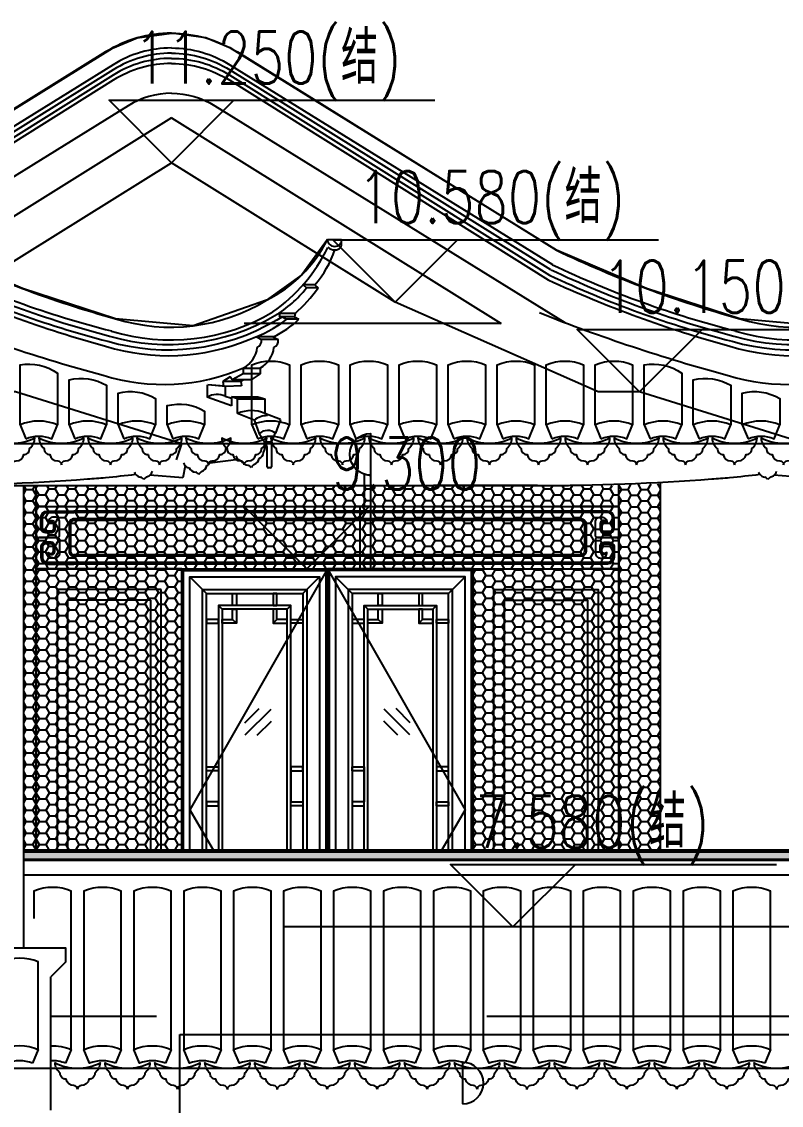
# Model space of a CAD drawing. Extents: x 296441 to 853063, y 459050 to 1117990.
# Drawn here: x 662228 to 665879, y 1060328 to 1065533 of the extents above; entities that cross this region are included whole.
import ezdxf
from ezdxf.xclip import XClip

# ---------------------------------------------------------------- set-up
doc = ezdxf.new("R2010")
doc.units = 0
doc.header["$LTSCALE"] = 1000
doc.header["$XCLIPFRAME"] = 0
for name, pattern in [('CENTER-1', [10, 6.25, -1.25, 1.25, -1.25]), ('CENTER2', [28.575, 19.05, -3.175, 3.175, -3.175]), ('E4-ELEV-S$0$HIDDEN2', [4.7625, 3.175, -1.5875])]:
    doc.linetypes.add(name, pattern=pattern)
for name, color, linetype in [('00-景观-剖', 6, 'Continuous'), ('1.5铝板', 3, 'Continuous'), ('95', 95, 'Continuous'), ('E4-ELEV-S$0$A-ELEV-HDDN', 161, 'E4-ELEV-S$0$HIDDEN2'), ('E4-ELEV-S$0$A-ELEV-HEVY', 2, 'Continuous'), ('E4-ELEV-S$0$A-ELEV-MEDM', 4, 'Continuous'), ('E4-ELEV-S$0$A-ELEV-MEDM-HEVY', 2, 'Continuous'), ('E4-ELEV-S$0$A-ELEV-THIN', 144, 'Continuous'), ('E4-ELEV-S$0$LPM540255$0$A-ELEV-MEDM', 4, 'Continuous'), ('E4-ELEV-S$0$LPM540255$0$A-ELEV-THIN', 144, 'Continuous'), ('E4-ELEV-S$0$LPM540255$0$A-ELEV-THIN-GRAY', 252, 'Continuous'), ('E4-ELEV-S$0$LPM540255$0$A-WALL', 1, 'Continuous'), ('E4-TEXT-S$0$A-ANNO-LEVL', 3, 'Continuous'), ('E4-TEXT-S$0$A-ANNO-LEVL-TEXT', 255, 'Continuous'), ('G-GRID', 8, 'CENTER2'), ('G-XREF', 2, 'Continuous'), ('SL-CXJ-001', 4, 'Continuous'), ('ZT0_默认图层-----PM、LM、DY、JD', 7, 'Continuous'), ('ZT1_通用--填充---PM、LM、DY、JD', 8, 'Continuous'), ('主框线', 4, 'Continuous'), ('副框内口线', 6, 'Continuous'), ('花格栅', 6, 'Continuous'), ('铝合金花格条', 5, 'Continuous')]:
    doc.layers.add(name, color=color, linetype=linetype)
doc.layers.add('E4-TEXT-S$0$A-ANNO-NPLT', color=215, linetype='Continuous', plot=False)
doc.styles.add('E4-TEXT-S$0$GOA_01_thin_0.75', font='romans.shx', dxfattribs={"width": 0.75, "bigfont": 'hzdx.shx'})

# ---------------------------------------------------------------- blocks, each defined once
blk = doc.blocks.new('E4-ELEV-S$0$LPM540255$0$回纹头1A-E')
at = {"layer": 'E4-ELEV-S$0$LPM540255$0$A-ELEV-MEDM'}
for p, q in [((0, 0), (120, 0)), ((0, 0), (0, -200)), ((0, -200), (120, -200))]:
    blk.add_line(p, q, dxfattribs=at)
at = {"layer": 'E4-ELEV-S$0$LPM540255$0$A-ELEV-THIN'}
for points in [[(0, -92, 0.414214), (8, -100), (67, -100), (8, -100), (67, -100, 0.414214), (75, -92), (75, -50.4, 0.414214), (59, -34.4), (55, -34.4, 0.427294), (38.5, -52.4, -0.596512), (55, -56), (55, -72, -0.414214), (47, -80), (31, -80, -0.344543), (20, -72), (20, -36, -0.414213), (36, -20), (120, -20)], [(121, -45, 0.414214), (110, -56), (110, -144, 0.414214), (121, -155, 0.414214)], [(0, -108, -0.414214), (8, -100), (67, -100), (8, -100), (67, -100, -0.414214), (75, -108), (75, -149.6, -0.414214), (59, -165.6), (55, -165.6, -0.427294), (38.5, -147.6, 0.596512), (55, -144), (55, -128, 0.414214), (47, -120), (31, -120, 0.344543), (20, -128), (20, -164, 0.414213), (36, -180), (120, -180)]]:
    blk.add_lwpolyline(points, format="xyb", dxfattribs=at)
at = {"layer": 'E4-ELEV-S$0$LPM540255$0$A-ELEV-THIN-GRAY'}
for points in [[(38.5, -51.3, -0.720193), (60, -55.4), (60, -72, -0.414214), (47, -85), (31, -85, -0.369393), (15, -72), (15, -36, -0.414213), (36, -15), (120, -15)], [(121, -40, 0.414214), (105, -56), (105, -144, 0.414214), (121, -160)], [(38.5, -148.7, 0.720193), (60, -144.6), (60, -128, 0.414214), (47, -115), (31, -115, 0.369393), (15, -128), (15, -164, 0.414213), (36, -185), (120, -185)]]:
    blk.add_lwpolyline(points, format="xyb", dxfattribs=at)
blk = doc.blocks.new('*U621')
at = {"layer": 'E4-ELEV-S$0$A-ELEV-MEDM'}
for p, q in [((3, 300), (2800, 300)), ((3, 0), (2800, 0))]:
    blk.add_line(p, q, dxfattribs=at)
at = {"layer": 'E4-ELEV-S$0$LPM540255$0$A-ELEV-THIN'}
for p, q in [((2618.5, 270), (33.6, 270)), ((2618.5, 232.5), (181.5, 232.5)), ((2618.5, 67.5), (181.5, 67.5)), ((2618.5, 30), (54, 30))]:
    blk.add_line(p, q, dxfattribs=at)
at = {"layer": 'E4-ELEV-S$0$LPM540255$0$A-ELEV-THIN-GRAY'}
for p, q in [((2618.5, 277.5), (180, 277.5)), ((2618.5, 240), (181.5, 240)), ((2618.5, 60), (181.5, 60)), ((2618.5, 22.5), (54, 22.5))]:
    blk.add_line(p, q, dxfattribs=at)
at = {"layer": 'E4-ELEV-S$0$LPM540255$0$A-WALL', "yscale": 1.500000000000582, "zscale": 1.500000000000582}
for p, xscale in [((0, 300), 1.500000000000582), ((2800, 300), -1.500000000000582)]:
    blk.add_blockref('E4-ELEV-S$0$LPM540255$0$回纹头1A-E', p, dxfattribs=dict(at, xscale=xscale))
blk = doc.blocks.new('单层玻璃')
at = {"layer": '95'}
for p, q in [((-1.217, -0.085), (0.085, 1.217)), ((-1.183, -1.183), (1.183, 1.183)), ((-0.085, -1.217), (1.217, 0.085))]:
    blk.add_line(p, q, dxfattribs=at)
blk = doc.blocks.new('*U2020')
at = {"layer": 'ZT1_通用--填充---PM、LM、DY、JD', "ltscale": 1000}
h = blk.add_hatch(dxfattribs=at)
h.set_pattern_fill('CROSS', color=256, scale=30)
h.set_pattern_definition([(0, (98.75, -2517.25), (47.625, 47.625), [23.8125, -71.4375]), (90, (110.654, -2529.16), (-47.625, 47.625), [23.8125, -71.4375])])
h.paths.add_polyline_path([(601.3, -1927.8), (98.7, -1927.8), (98.7, -2283), (601.3, -2283)])
at = {"color": 8}
for p, q in [((98.7, -164.5, 0), (39, -104.8, 0)), ((601.3, -164.5), (661, -104.8)), ((118.8, -184.6, 0), (98.7, -164.5, 0)), ((581.2, -184.6), (601.3, -164.5)), ((118.8, -1867.7, 0), (98.7, -1887.8, 0)), ((581.2, -1867.7), (601.3, -1887.8)), ((98.7, -1927.8, 0), (161.8, -1990.8, 0)), ((538.2, -1990.8), (601.3, -1927.8)), ((161.8, -2220, 0), (98.7, -2283, 0)), ((538.2, -2220), (601.3, -2283)), ((98.7, -2283, 0), (39, -2342.8, 0)), ((601.3, -2283), (661, -2342.8))]:
    blk.add_line(p, q, dxfattribs=at)
for p, q in [((217.8, -2046.8), (191.8, -2020.8)), ((482.2, -2046.8), (508.2, -2020.8)), ((217.8, -2164), (191.8, -2190)), ((482.2, -2164), (508.2, -2190))]:
    blk.add_line(p, q)
for points in [[(661, -2342.8), (39, -2342.8), (39, -104.8), (661, -104.8)], [(98.7, -1927.8), (98.7, -1887.8), (601.3, -1887.8), (601.3, -1927.8)]]:
    blk.add_lwpolyline(points, close=True)
at = {"color": 2, "ltscale": 250}
for points in [[(581.2, -1867.7), (118.8, -1867.7), (118.8, -184.6), (581.2, -184.6)], [(581.2, -1947.8), (118.8, -1947.8), (118.8, -2263), (581.2, -2263)]]:
    blk.add_lwpolyline(points, close=True, dxfattribs=at)
at = {"layer": '1.5铝板', "ltscale": 250}
blk.add_lwpolyline([(601.3, -1927.8), (98.7, -1927.8), (98.7, -2283), (601.3, -2283)], close=True, dxfattribs=at)
at = {"layer": 'SL-CXJ-001', "ltscale": 250}
for points in [[(551.2, -1977.8), (148.8, -1977.8), (148.8, -2233), (551.2, -2233)], [(538.2, -1990.8), (161.8, -1990.8), (161.8, -2220), (538.2, -2220)], [(191.8, -2020.8), (508.2, -2020.8), (508.2, -2190), (191.8, -2190)], [(195, -2024), (505, -2024), (505, -2186.8), (195, -2186.8)], [(214.6, -2043.6), (485.4, -2043.6), (485.4, -2167.2), (214.6, -2167.2)], [(217.8, -2046.8), (482.2, -2046.8), (482.2, -2164), (217.8, -2164)]]:
    blk.add_lwpolyline(points, close=True, dxfattribs=at)
at = {"layer": '主框线'}
blk.add_lwpolyline([(692, -2357.8), (8, -2357.8), (8, -73.8), (692, -73.8)], close=True, dxfattribs=at)
at = {"layer": '副框内口线', "linetype": 'CENTER-1', "ltscale": 40}
blk.add_lwpolyline([(700, -2365.8), (0, -2365.8), (0, -65.8), (700, -65.8)], close=True, dxfattribs=at)
at = {"layer": '花格栅', "color": 6, "ltscale": 250}
blk.add_lwpolyline([(601.3, -1887.8), (98.7, -1887.8), (98.7, -164.5), (601.3, -164.5)], close=True, dxfattribs=at)
at = {"layer": '铝合金花格条'}
for p, q in [((175.8, -1035.4), (175.8, -1185.4)), ((524.2, -1035.4, 0), (524.2, -1185.4, 0))]:
    blk.add_line(p, q, dxfattribs=at)
for points in [[(243.8, -184.6), (261.8, -184.6), (261.8, -241.6), (243.8, -241.6)], [(456.2, -184.6), (438.2, -184.6), (438.2, -241.6), (456.2, -241.6)], [(175.8, -1810.7), (524.2, -1810.7), (524.2, -241.6), (175.8, -241.6)], [(193.8, -1792.7), (506.2, -1792.7), (506.2, -259.6), (193.8, -259.6)], [(118.8, -309.6), (118.8, -327.6), (175.8, -327.6), (175.8, -309.6)], [(581.2, -309.6), (581.2, -327.6), (524.2, -327.6), (524.2, -309.6)], [(175.8, -1035.4), (118.8, -1035.4), (118.8, -1017.4), (175.8, -1017.4)], [(524.2, -1035.4), (581.2, -1035.4), (581.2, -1017.4), (524.2, -1017.4)], [(175.8, -1185.4), (118.8, -1185.4), (118.8, -1203.4), (175.8, -1203.4)], [(524.2, -1185.4), (581.2, -1185.4), (581.2, -1203.4), (524.2, -1203.4)], [(118.8, -1742.7), (118.8, -1724.7), (175.8, -1724.7), (175.8, -1742.7)], [(581.2, -1742.7), (581.2, -1724.7), (524.2, -1724.7), (524.2, -1742.7)], [(243.8, -1867.7), (261.8, -1867.7), (261.8, -1810.7), (243.8, -1810.7)], [(456.2, -1867.7), (438.2, -1867.7), (438.2, -1810.7), (456.2, -1810.7)]]:
    blk.add_lwpolyline(points, close=True, dxfattribs=at)
at = {"layer": '铝合金花格条', "elevation": 0}
for points in [[(193.8, -259.6), (175.8, -241.6)], [(261.8, -327.6), (243.8, -309.6), (243.8, -259.6), (261.8, -259.6), (261.8, -327.6), (193.8, -327.6), (193.8, -309.6), (243.8, -309.6)], [(438.2, -327.6), (456.2, -309.6), (456.2, -259.6), (438.2, -259.6), (438.2, -327.6), (506.2, -327.6), (506.2, -309.6), (456.2, -309.6)], [(506.2, -259.6), (524.2, -241.6)], [(261.8, -1724.7), (243.8, -1742.7), (243.8, -1792.7), (261.8, -1792.7), (261.8, -1724.7), (193.8, -1724.7), (193.8, -1742.7), (243.8, -1742.7)], [(438.2, -1724.7), (456.2, -1742.7), (456.2, -1792.7), (438.2, -1792.7), (438.2, -1724.7), (506.2, -1724.7), (506.2, -1742.7), (456.2, -1742.7)], [(193.8, -1792.7), (175.8, -1810.7)], [(506.2, -1792.7), (524.2, -1810.7)]]:
    blk.add_lwpolyline(points, dxfattribs=at)
at = {"xscale": 52.5, "yscale": 52.5, "zscale": 52.5}
blk.add_blockref('单层玻璃', (366.2, -801.3), dxfattribs=at)
blk = doc.blocks.new('20200327104933')
at = {"ltscale": 1000}
for points in [[(700, 0), (39, -1158), (700, -2300)], [(700, 0), (1361, -1158), (700, -2300)]]:
    blk.add_lwpolyline(points, dxfattribs=at)
blk.add_blockref('*U2020', (0, 65.8), dxfattribs=at)
at = {"ltscale": 1000, "xscale": -1}
blk.add_blockref('*U2020', (1400, 65.8), dxfattribs=at)
blk = doc.blocks.new('E4-ELEV-S$0$gggggggggk')
at = {"layer": 'E4-ELEV-S$0$A-ELEV-MEDM'}
blk.add_line((760, 1350), (760, 0), dxfattribs=at)
for points in [[(760, 1350), (60, 1350), (60, -1050), (760, -1050)], [(2160, 1350), (2860, 1350), (2860, -1050), (2160, -1050)]]:
    blk.add_lwpolyline(points, close=True, dxfattribs=at)
at = {"layer": 'E4-ELEV-S$0$LPM540255$0$A-ELEV-THIN'}
for points in [[(660, 1250), (160, 1250), (160, -950), (660, -950)], [(2260, 1250), (2760, 1250), (2760, -950), (2260, -950)], [(610, 1200), (210, 1200), (210, -900), (610, -900)], [(2310, 1200), (2710, 1200), (2710, -900), (2310, -900)]]:
    blk.add_lwpolyline(points, close=True, dxfattribs=at)
at = {"ltscale": 1000}
blk.add_blockref('20200327104933', (760, 1350), dxfattribs=at)
at = {"layer": 'E4-ELEV-S$0$A-ELEV-HEVY'}
blk.add_blockref('*U621', (60, 1350), dxfattribs=at)
blk = doc.blocks.new('E4-ELEV-S$0$歇山-标准侧')
at = {"layer": 'E4-ELEV-S$0$A-ELEV-MEDM'}
for p, q in [((1989.6, 1181.6), (2057, 1181.6)), ((2057.9, 1153.9), (2057.5, 1176.4)), ((1930, 964.4), (1944.8, 948.9)), ((1834.2, 826.5), (1831.5, 810.9)), ((1831.5, 810.9), (1852.7, 798.3)), ((1729.4, 714.6), (1753.6, 700.6)), ((1666.6, 536.2), (1623.7, 507.6)), ((1666.6, 563.8), (1666.6, 536.2)), ((1498.9, 476), (1498.9, 428.9)), ((1576.4, 478.1), (1502.1, 476)), ((1585.3, 507.6), (1573.8, 499.8)), ((1573.8, 499.8), (1576.4, 478.1)), ((1623.7, 507.6), (1585.3, 507.6)), ((1498.9, 428.9), (1528.9, 419.4)), ((1528.9, 426), (1655.5, 426)), ((1528.9, 426), (1528.9, 419.4)), ((1655.5, 426), (1689.1, 417)), ((1689.1, 417), (1689.1, 346.1)), ((1764.1, 316.6), (1689.1, 346.1)), ((1764.1, 316.6), (1740.8, 250.8)), ((1720.4, 211.1), (1720.4, 89.6)), ((1701, 89.6), (1701, 183.8)), ((1562.1, 124.6), (1424.6, 107.2)), ((1306.6, 94.4), (1295.3, 36.9)), ((1306.6, 94.4), (1295.3, 36.9)), ((1715.2, 84.4), (1706.2, 84.4)), ((1295.3, 36.9), (1135.9, 49.3)), ((1295.3, 36.9), (1135.9, 49.3))]:
    blk.add_line(p, q, dxfattribs=at)
for centre, radius, start, end in [((1412.3, 1468.3), 644.5, 296.267, 333.5834), ((2024.6, 1183.8), 35.1, 183.6621, 282.168), ((2030.6, 1176.4), 26.9, 273.0951, 11.218), ((2035.1, 1156.5), 23, 288.1452, 353.3521), ((2423.2, 6030.3), 5427.1, 244.538, 254.4881), ((1570.6, 1279.9), 478.2, 318.728, 341.962), ((2022.6, 1198.6), 66.9, 272.3393, 287.1228), ((1368.7, 1358.2), 706.8, 311.2015, 324.6093), ((1235.6, 1648.8), 888.1, 252.7199, 301.3494), ((1551.1, 1110), 433.7, 294.278, 314.0642), ((1716.7, 696), 37.1, 295.9837, 7.1725), ((1605.6, 677.5), 128.3, 298.9055, 353.3374), ((1852.8, 168.1), 139.2, 143.5574, 162.0138), ((1649.5, 160), 33.1, 292.6787, 357.5737), ((1630.5, 190.9), 61.3, 328.2186, 12.1987), ((1635.7, 162), 68.8, 18.4564, 41.7333), ((1329.8, 118), 33.1, 196.8426, 241.8882), ((1397.9, 126.6), 33.1, 292.6787, 323.9891), ((1397.9, 126.6), 33.1, 292.6787, 323.9891), ((1581.4, 151.4), 33.1, 196.8426, 261.7376), ((1612, 136.2), 39.4, 206.3464, 264.8), ((1612, 136.2), 39.4, 206.3464, 264.8), ((1623.7, 137.7), 39.4, 289.6163, 348.0699), ((1098.8, 79), 39.4, 201.9274, 217.2656), ((1098.8, 79), 39.4, 217.2656, 260.381), ((1110.6, 79.5), 39.4, 310.8833, 343.651), ((1329.8, 118), 33.1, 241.8882, 261.7376), ((1329.8, 118), 33.1, 241.8882, 261.7376), ((1360.4, 102.8), 39.4, 206.3464, 264.8), ((1360.4, 102.8), 39.4, 206.3464, 264.8), ((1347.6, 32.7), 32.2, 39.0937, 73.4177), ((1347.6, 32.7), 32.2, 39.0937, 73.4177), ((1401.9, 39.5), 32.2, 120.9986, 155.3226), ((1401.9, 39.5), 32.2, 120.9986, 155.3226), ((1372, 104.3), 39.4, 289.6163, 348.0699), ((1372, 104.3), 39.4, 289.6163, 348.0699), ((1599.3, 66), 32.2, 39.0937, 73.4177), ((1599.3, 66), 32.2, 39.0937, 73.4177), ((1622.1, 207.5), 117.8, 269.0902, 269.5455), ((1653.5, 72.9), 32.2, 120.9986, 155.3226), ((1706.2, 89.6), 5.18, 180, 270), ((1715.2, 89.6), 5.18, 270, 0), ((1080.7, 10), 32.2, 34.6748, 68.9987), ((1080.7, 10), 32.2, 34.6748, 68.9987), ((1135.3, 12.7), 32.2, 116.5797, 150.9036), ((1135.3, 12.7), 32.2, 116.5797, 150.9036), ((1110.6, 79.5), 39.4, 285.1974, 310.8833), ((1110.6, 79.5), 39.4, 285.1974, 310.8833)]:
    blk.add_arc(centre, radius, start, end, dxfattribs=at)
at = {"layer": 'E4-ELEV-S$0$A-ELEV-MEDM-HEVY'}
blk.add_line((0, 0), (-500, 0), dxfattribs=at)
blk.add_line((0, 0), (-500, 0), dxfattribs=at)
for centre, radius, start, end in [((182.9, 7243.3), 7243.3, 275.86203, 277.01949), ((182.9, 7243.3), 7243.3, 275.86203, 277.01949), ((-27.1, 11903.9), 11903.9, 270.1306, 274.16152), ((-27.1, 11903.9), 11903.9, 274.16152, 274.57652)]:
    blk.add_arc(centre, radius, start, end, dxfattribs=at)
at = {"layer": 'E4-ELEV-S$0$A-ELEV-THIN'}
for p, q in [((1930, 964.4), (1873.2, 964.4)), ((1873.2, 964.4), (1889.8, 948.9)), ((1944.8, 948.9), (1889.8, 948.9)), ((1760.7, 826.5), (1757.9, 810.9)), ((1831.5, 810.9), (1757.9, 810.9)), ((1834.2, 826.5), (1760.7, 826.5)), ((1772.7, 810.9), (1794, 798.3)), ((1852.7, 798.3), (1794, 798.3)), ((1729.4, 714.6), (1649.5, 714.6)), ((1649.5, 714.6), (1673.2, 700.6)), ((1753.6, 700.6), (1673.2, 700.6)), ((1522, 521.8), (1487.6, 499.4)), ((1532.7, 507.6), (1522, 521.8)), ((1585.2, 536.2), (1532.7, 507.6)), ((1585.2, 564.8), (1585.2, 536.2)), ((1585.2, 563.8), (1666.6, 563.8)), ((1666.6, 536.2), (1585.2, 536.2)), ((1412.6, 483.9), (1412.6, 425.1)), ((1493.4, 477.8), (1415.8, 483.9)), ((1502.1, 476), (1415.8, 483.9)), ((1573.8, 499.8), (1487.6, 499.4)), ((1487.6, 499.4), (1490.2, 477.8)), ((1585.3, 507.6), (1532.7, 507.6)), ((1528.9, 383.2), (1412.6, 425.1)), ((1557.9, 417), (1528.9, 426)), ((1528.9, 419.4), (1528.9, 383.2)), ((1557.9, 417), (1689.1, 417)), ((1557.9, 345.5), (1557.9, 417)), ((1637.7, 314.6), (1557.9, 345.5)), ((1637.9, 314.7), (1661.1, 248.9)), ((1685.8, 210), (1720.4, 211.1))]:
    blk.add_line(p, q, dxfattribs=at)
for centre, radius, start, end in [((1265.2, 1495.1), 807, 304.9694, 334.205), ((2023, 1177.7), 45.9, 227.1987, 272.8577), ((2153, 5437.1), 4846.3, 244.5611, 255.6448), ((2169.9, 5481.5), 4945.2, 244.7138, 255.5346), ((2227.8, 5625.9), 5073.7, 244.7639, 255.3306), ((2411.4, 6101.8), 5632.4, 245.2293, 254.6869), ((1454.3, 1294.2), 555.8, 300.6141, 321.598), ((1454.3, 1294.2), 555.8, 300.6141, 321.598), ((1236.1, 1663.4), 964.3, 252.8269, 300.65), ((3025.7, 8396.8), 8145.8, 248.26406, 254.95819), ((1222.4, 1673.1), 1021.4, 253.6324, 300.3363), ((1225.7, 1692.4), 1015, 253.8281, 300.2713), ((1417.9, 1283.9), 614.2, 288.5699, 307.7603), ((1560.8, 1145.6), 396.2, 296.7526, 302.3415), ((1224.4, 1630.9), 1007.4, 252.645, 292.7201), ((1636.4, 696), 37.1, 295.9837, 7.1725), ((1525.2, 677.5), 128.3, 298.9055, 353.3374), ((1202.5, 1453), 967.6, 252.5103, 293.4317), ((1459.7, 337.3), 99.6, 66.8014, 118.1739), ((1624.2, 198), 161.7, 66.3667, 114.2237), ((1701.7, 228.1), 107.6, 90.1962, 126.5113), ((1702.2, 202.9), 61.6, 90.8149, 131.7765), ((1703.2, 206.5), 58.1, 49.6797, 91.8697), ((1201.7, -70.2), 559.4, 29.8066, 34.7832)]:
    blk.add_arc(centre, radius, start, end, dxfattribs=at)
blk = doc.blocks.new('E4-ELEV-S$0$gf')
at = {"layer": 'E4-ELEV-S$0$A-ELEV-HDDN'}
blk.add_lwpolyline([(-2674.7, 124.1), (-2700, 200), (-1900, 450), (-1700, 450), (-900, 800), (0, 1360)], dxfattribs=at)
at = {"layer": 'E4-ELEV-S$0$A-ELEV-HEVY', "ltscale": 0.1}
blk.add_line((0, 0), (-1409.6, 0), dxfattribs=at)
at = {"layer": 'E4-ELEV-S$0$A-ELEV-HEVY'}
blk.add_lwpolyline([(-3399.2, 1181.6), (-3277.1, 1012), (-3107.2, 890.4), (-2753.9, 767.4), (-2381.4, 800.8), (-1933.3, 946.4), (-1499.6, 1130.2), (-283.6, 1782.5), (-164.6, 1830.7), (0, 1853.7)], dxfattribs=at)
at = {"layer": 'E4-ELEV-S$0$A-ELEV-MEDM', "ltscale": 0.1}
blk.add_lwpolyline([(0, 1853.7, 0.139835), (-316.5, 1763.4), (-1499.6, 1130.2), (-1499.6, 1130.2)], format="xyb", dxfattribs=at)
at = {"layer": 'E4-ELEV-S$0$A-ELEV-THIN'}
blk.add_line((-1234.4, 777.9), (0, 777.9), dxfattribs=at)
for points in [[(0, 1782.7, 0.140418), (-280.1, 1702.5), (-1480.8, 1060.7)], [(0, 1757.7, 0.140418), (-280.1, 1677.5), (-1471.3, 1037.9)], [(0, 1732.7, 0.140418), (-280.1, 1652.5), (-1467.2, 1010.1)], [(0, 1707.7, 0.140418), (-280.1, 1627.5), (-1461.1, 987.6)], [(0, 1565.3, 0.143084), (-208.1, 1504.5), (-1540, 783)], [(-1922.1, 291.5), (-1922.1, 579.9, 0.195296), (-2102.1, 540.2), (-2102.1, 291.5)], [(-1686.4, 291.5), (-1686.4, 579.9, 0.2), (-1866.4, 579.9), (-1866.4, 291.5)], [(-1450.8, 291.5), (-1450.8, 579.9, 0.2), (-1630.8, 579.9), (-1630.8, 291.5)], [(-1215.1, 291.5), (-1215.1, 579.9, 0.2), (-1395.1, 579.9), (-1395.1, 291.5)], [(-979.5, 291.5), (-979.5, 579.9, 0.2), (-1159.5, 579.9), (-1159.5, 291.5)], [(-743.9, 291.5), (-743.9, 579.9, 0.2), (-923.9, 579.9), (-923.9, 291.5)], [(-508.2, 291.5), (-508.2, 579.9, 0.2), (-688.2, 579.9), (-688.2, 291.5)], [(-272.6, 291.5), (-272.6, 579.9, 0.2), (-452.6, 579.9), (-452.6, 291.5)], [(-36.9, 291.5), (-36.9, 579.9, 0.2), (-216.9, 579.9), (-216.9, 291.5)], [(-2157.7, 291.5), (-2157.7, 507.3, 0.197944), (-2337.7, 481.3), (-2337.7, 291.5)], [(-2393.4, 291.5), (-2393.4, 444.1, 0.197944), (-2573.4, 418.1), (-2573.4, 291.5)], [(-2629, 291.5), (-2629, 383.6, 0.197944), (-2809, 357.5), (-2809, 291.5)], [(-2656.7, 225, 0.2), (-2781.3, 225), (-2809, 291.5, -0.2), (-2629, 291.5), (-2656.7, 225)], [(-2421, 225, 0.2), (-2545.7, 225), (-2573.4, 291.5, -0.2), (-2393.4, 291.5), (-2421, 225)], [(-2185.4, 225, 0.2), (-2310, 225), (-2337.7, 291.5, -0.2), (-2157.7, 291.5), (-2185.4, 225)], [(-1949.8, 225, 0.2), (-2074.4, 225), (-2102.1, 291.5, -0.2), (-1922.1, 291.5), (-1949.8, 225)], [(-1714.1, 225, 0.2), (-1838.7, 225), (-1866.4, 291.5, -0.2), (-1686.4, 291.5), (-1714.1, 225)], [(-1478.5, 225, 0.2), (-1603.1, 225), (-1630.8, 291.5, -0.2), (-1450.8, 291.5), (-1478.5, 225)], [(-1242.8, 225, 0.2), (-1367.4, 225), (-1395.1, 291.5, -0.2), (-1215.1, 291.5), (-1242.8, 225)], [(-1007.2, 225, 0.2), (-1131.8, 225), (-1159.5, 291.5, -0.2), (-979.5, 291.5), (-1007.2, 225)], [(-771.5, 225, 0.2), (-896.2, 225), (-923.9, 291.5, -0.2), (-743.9, 291.5), (-771.5, 225)], [(-535.9, 225, 0.2), (-660.5, 225), (-688.2, 291.5, -0.2), (-508.2, 291.5), (-535.9, 225)], [(-300.3, 225, 0.2), (-424.9, 225), (-452.6, 291.5, -0.2), (-272.6, 291.5), (-300.3, 225)], [(-64.6, 225, 0.2), (-189.2, 225), (-216.9, 291.5, -0.2), (-36.9, 291.5), (-64.6, 225)], [(-2827.7, 100, 0.408684), (-2845.4, 118, -0.371092), (-2882.6, 148.2, -0.424354), (-2910.8, 178.2, -0.213335), (-2935.7, 227.6, 0.244572), (-2719.7, 227.6, -0.213335), (-2744.6, 178.2, -0.424354), (-2772.9, 148.2, -0.371092), (-2810.1, 118, 0.408684), (-2827.7, 100)], [(-2592.1, 100, 0.408684), (-2609.7, 118, -0.371092), (-2646.9, 148.2, -0.424354), (-2675.2, 178.2, -0.213335), (-2700.1, 227.6, 0.244572), (-2484.1, 227.6, -0.213335), (-2508.9, 178.2, -0.424354), (-2537.2, 148.2, -0.371092), (-2574.4, 118, 0.408684), (-2592.1, 100)], [(-2356.4, 100, 0.408684), (-2374.1, 118, -0.371092), (-2411.3, 148.2, -0.424354), (-2439.6, 178.2, -0.213335), (-2464.4, 227.6, 0.244572), (-2248.4, 227.6, -0.213335), (-2273.3, 178.2, -0.424354), (-2301.6, 148.2, -0.371092), (-2338.8, 118, 0.408684), (-2356.4, 100)], [(-2120.8, 100, 0.408684), (-2138.4, 118, -0.371092), (-2175.6, 148.2, -0.424354), (-2203.9, 178.2, -0.213335), (-2228.8, 227.6, 0.244572), (-2012.8, 227.6, -0.213335), (-2037.7, 178.2, -0.424354), (-2065.9, 148.2, -0.371092), (-2103.1, 118, 0.408684), (-2120.8, 100)], [(-1885.1, 100, 0.408684), (-1902.8, 118, -0.371092), (-1940, 148.2, -0.424354), (-1968.3, 178.2, -0.213335), (-1993.1, 227.6, 0.244572), (-1777.1, 227.6, -0.213335), (-1802, 178.2, -0.424354), (-1830.3, 148.2, -0.371092), (-1867.5, 118, 0.408684), (-1885.1, 100)], [(-1649.5, 100, 0.408684), (-1667.2, 118, -0.371092), (-1704.3, 148.2, -0.424354), (-1732.6, 178.2, -0.213335), (-1757.5, 227.6, 0.244572), (-1541.5, 227.6, -0.213335), (-1566.4, 178.2, -0.424354), (-1594.7, 148.2, -0.371092), (-1631.8, 118, 0.408684), (-1649.5, 100)], [(-1413.9, 100, 0.408684), (-1431.5, 118, -0.371092), (-1468.7, 148.2, -0.424354), (-1497, 178.2, -0.213335), (-1521.9, 227.6, 0.244572), (-1305.9, 227.6, -0.213335), (-1330.7, 178.2, -0.424354), (-1359, 148.2, -0.371092), (-1396.2, 118, 0.408684), (-1413.9, 100)], [(-1178.2, 100, 0.408684), (-1195.9, 118, -0.371092), (-1233.1, 148.2, -0.424354), (-1261.3, 178.2, -0.213335), (-1286.2, 227.6, 0.244572), (-1070.2, 227.6, -0.213335), (-1095.1, 178.2, -0.424354), (-1123.4, 148.2, -0.371092), (-1160.6, 118, 0.408684), (-1178.2, 100)], [(-942.6, 100, 0.408684), (-960.2, 118, -0.371092), (-997.4, 148.2, -0.424354), (-1025.7, 178.2, -0.213335), (-1050.6, 227.6, 0.244572), (-834.6, 227.6, -0.213335), (-859.4, 178.2, -0.424354), (-887.7, 148.2, -0.371092), (-924.9, 118, 0.408684), (-942.6, 100)], [(-706.9, 100, 0.408684), (-724.6, 118, -0.371092), (-761.8, 148.2, -0.424354), (-790.1, 178.2, -0.213335), (-814.9, 227.6, 0.244572), (-598.9, 227.6, -0.213335), (-623.8, 178.2, -0.424354), (-652.1, 148.2, -0.371092), (-689.3, 118, 0.408684), (-706.9, 100)], [(-471.3, 100, 0.408684), (-488.9, 118, -0.371092), (-526.1, 148.2, -0.424354), (-554.4, 178.2, -0.213335), (-579.3, 227.6, 0.244572), (-363.3, 227.6, -0.213335), (-388.2, 178.2, -0.424354), (-416.4, 148.2, -0.371092), (-453.6, 118, 0.408684), (-471.3, 100)], [(-235.6, 100, 0.408684), (-253.3, 118, -0.371092), (-290.5, 148.2, -0.424354), (-318.8, 178.2, -0.213335), (-343.6, 227.6, 0.244572), (-127.6, 227.6, -0.213335), (-152.5, 178.2, -0.424354), (-180.8, 148.2, -0.371092), (-218, 118, 0.408684), (-235.6, 100)], [(0, 100, 0.408684), (-17.7, 118, -0.371092), (-54.8, 148.2, -0.424354), (-83.1, 178.2, -0.213335), (-108, 227.6, 0.244572), (108, 227.6, -0.213335), (83.1, 178.2, -0.424354), (54.8, 148.2, -0.371092), (17.7, 118, 0.408684), (0, 100)]]:
    blk.add_lwpolyline(points, format="xyb", dxfattribs=at)
blk.add_lwpolyline([(0, 1446.6), (-1234.4, 777.9)], dxfattribs=at)
at = {"layer": 'E4-ELEV-S$0$A-ELEV-MEDM', "ltscale": 0.1, "xscale": -1}
blk.add_blockref('E4-ELEV-S$0$歇山-标准侧', (-1409.6, 0), dxfattribs=at)
blk = doc.blocks.new('E4-ELEV-S$0$飞砖-E')
at = {"layer": 'E4-ELEV-S$0$A-ELEV-HEVY'}
blk.add_lwpolyline([(0, 0), (70, 0), (70, -70), (0, -140)], dxfattribs=at)
blk = doc.blocks.new('20191016165059')
at = {"layer": '00-景观-剖', "ltscale": 0.04}
blk.add_lwpolyline([(-25, 435, -1), (-25, 635), (-25, 435)], format="xyb", dxfattribs=at)
at = {"layer": '00-景观-剖'}
blk.add_lwpolyline([(-25, 435), (-25, 285), (-55, 285), (-55, 439.6)], dxfattribs=at)
blk.add_lwpolyline([(-55, 439.6, 0.076321), (-25, 435)], format="xyb", dxfattribs=at)
blk.add_lwpolyline([(-75, -10), (-75, 280, -0.414214), (-70, 285), (-25, 285), (-25, -15), (-70, -15, -0.414214)], format="xyb", close=True, dxfattribs=at)
blk = doc.blocks.new('yankou-900-S')
at = {"layer": '00-景观-剖', "ltscale": 0.04}
blk.add_lwpolyline([(755, -170, -1), (755, 30), (755, -170)], format="xyb", dxfattribs=at)
blk = doc.blocks.new('E4-ELEV-S')
at = {"layer": 'ZT1_通用--填充---PM、LM、DY、JD', "ltscale": 1000}
h = blk.add_hatch(dxfattribs=at)
h.set_pattern_fill('HONEY', color=256, scale=20)
h.set_pattern_definition([(0, (3740, 7950), (47.625, 27.4963), [31.75, -63.5]), (120, (3740, 7950), (-47.625, 27.4963), [31.75, -63.5]), (60, (3740, 7950), (6e-06, 54.9926), [-63.5, 31.75])])
h.paths.add_polyline_path([(3800, 7950), (3740, 7950), (3740, 9700), (3800, 9700)])
h = blk.add_hatch(dxfattribs=at)
h.set_pattern_fill('HONEY', color=256, scale=20)
h.set_pattern_definition([(0, (3800, 9300), (47.625, 27.4963), [31.75, -63.5]), (120, (3800, 9300), (-47.625, 27.4963), [31.75, -63.5]), (60, (3800, 9300), (6e-06, 54.9926), [-63.5, 31.75])])
h.paths.add_polyline_path([(6600, 9300), (3800, 9300), (3800, 9700), (6600, 9700)])
h = blk.add_hatch(dxfattribs=at)
h.set_pattern_fill('HONEY', color=256, scale=20)
h.set_pattern_definition([(0, (6600, 7950), (47.625, 27.4963), [31.75, -63.5]), (120, (6600, 7950), (-47.625, 27.4963), [31.75, -63.5]), (60, (6600, 7950), (6e-06, 54.9926), [-63.5, 31.75])])
h.paths.add_polyline_path([(6600, 9707.3), (6800, 9707.3), (6800, 7950), (6600, 7950)])
h = blk.add_hatch(dxfattribs=at)
h.set_pattern_fill('HONEY', color=256, scale=20)
h.set_pattern_definition([(0, (3803, 7950), (47.625, 27.4963), [31.75, -63.5]), (120, (3803, 7950), (-47.625, 27.4963), [31.75, -63.5]), (60, (3803, 7950), (6e-06, 54.9926), [-63.5, 31.75])])
h.paths.add_polyline_path([(3803, 9300), (4500, 9300), (4500, 7950), (3803, 7950)])
h = blk.add_hatch(dxfattribs=at)
h.set_pattern_fill('HONEY', color=256, scale=20)
h.set_pattern_definition([(0, (5900, 7950), (47.625, 27.4963), [31.75, -63.5]), (120, (5900, 7950), (-47.625, 27.4963), [31.75, -63.5]), (60, (5900, 7950), (6e-06, 54.9926), [-63.5, 31.75])])
h.paths.add_polyline_path([(5900, 9300), (6600, 9300), (6600, 7950), (5900, 7950)])
h = blk.add_hatch(dxfattribs=at)
h.set_pattern_fill('混凝土', color=256, scale=10)
h.set_pattern_definition([(50, (3740, 7900), (71.726, -6.2752), [7.5, -82.5]), (355, (3740, 7900), (-13.8751, 75.2192), [6, -66]), (100.4514, (3745.98, 7899.48), (57.8509, 68.944), [6.374, -70.1142]), (46.1842, (3740, 7920), (106.7241, -16.5519), [11.25, -123.75]), (96.6356, (3748.89, 7918.62), (93.4663, 97.4118), [9.561, -105.1713]), (351.1842, (3740, 7920), (93.4662, 97.4119), [9, -99]), (21, (3750, 7915), (59.6907, -40.2619), [7.5, -82.5]), (326, (3750, 7915), (24.3315, 72.515), [6, -66]), (71.4514, (3754.974, 7911.645), (84.0223, 32.253), [6.374, -70.1142]), (37.5, (3740, 7900), (1.21599, 33.28939), [0, -65.2, 0, -67, 0, -66.25]), (7.5, (3740, 7900), (26.30695, 39.44117), [0, -38.2, 0, -63.7, 0, -25.25]), (327.5, (3717.7, 7900), (53.38224, -2.25549), [0, -25, 0, -78, 0, -103.5]), (317.5, (3707.7, 7900), (58.3186, 10.0105), [0, -32.5, 0, -51.8, 0, -73.5])])
h.paths.add_polyline_path([(3740, 7950), (8180, 7950), (8180, 7900), (3740, 7900)])
at = {"layer": 'E4-ELEV-S$0$A-ELEV-HDDN'}
for p, q in [((8160, 7580), (3740, 7580)), ((9140, 7150), (3870, 7150))]:
    blk.add_line(p, q, dxfattribs=at)
for points in [[(3578.6, 10706.9), (4450, 11250)], [(7474.7, 9824.1), (7500, 9900), (6700, 10150), (6500, 10150), (5525, 10580), (4450, 11250)]]:
    blk.add_lwpolyline(points, dxfattribs=at)
at = {"layer": 'E4-ELEV-S$0$A-ELEV-HEVY'}
for p, q in [((1800, 9700), (6357.6, 9700)), ((3740, 7480), (3740, 9700)), ((3740, 7950), (8190, 7950)), ((3740, 7830), (8180, 7830)), ((-270, 7480), (3870, 7480)), ((3870, 6700), (3870, 7340))]:
    blk.add_line(p, q, dxfattribs=at)
at = {"layer": 'E4-ELEV-S$0$A-ELEV-HEVY', "ltscale": 0.1}
blk.add_line((4800, 9700), (6209.6, 9700), dxfattribs=at)
at = {"layer": 'E4-ELEV-S$0$A-ELEV-HEVY'}
for points in [[(2924.3, 11031.1), (4166.4, 11801.2), (4285.4, 11849.4), (4450, 11872.5)], [(8199.2, 10881.6), (8077.1, 10712), (7907.2, 10590.4), (7553.9, 10467.4), (7181.4, 10500.8), (6733.3, 10646.4), (6299.6, 10830.2), (4733.6, 11801.2), (4614.6, 11849.4), (4450, 11872.5)]]:
    blk.add_lwpolyline(points, dxfattribs=at)
at = {"layer": 'E4-ELEV-S$0$A-ELEV-MEDM'}
for p, q in [((3800, 7950), (3800, 9700)), ((6600, 7950), (6600, 9707.3)), ((6800, 7950), (6800, 9716)), ((3740, 7900), (8195, 7900))]:
    blk.add_line(p, q, dxfattribs=at)
at = {"layer": 'E4-ELEV-S$0$A-ELEV-MEDM', "ltscale": 0.1}
for points in [[(4450, 11872.5, 0.139835), (4133.5, 11782.2), (2924.1, 11031.2)], [(4450, 11872.5, -0.139835), (4766.5, 11782.2), (6299.6, 10830.2), (6299.6, 10830.2)]]:
    blk.add_lwpolyline(points, format="xyb", dxfattribs=at)
at = {"layer": 'E4-ELEV-S$0$A-ELEV-THIN'}
for p, q in [((6034.4, 10477.9), (4800, 10477.9)), ((3740, 7947), (8190, 7947)), ((3740, 7940), (8200, 7940)), ((3740, 7905), (8200, 7905))]:
    blk.add_line(p, q, dxfattribs=at)
for points in [[(4450, 11801.5, 0.140418), (4169.9, 11721.2), (2994.8, 10993.4)], [(4450, 11776.5, 0.140418), (4169.9, 11696.2), (3018.9, 10980.5)], [(4450, 11801.5, -0.140418), (4730.1, 11721.2), (6280.8, 10760.7)], [(4450, 11776.5, -0.140418), (4730.1, 11696.2), (6271.3, 10737.9)], [(4450, 11751.5, 0.140418), (4169.9, 11671.2), (3043.8, 10967.1)], [(4450, 11726.5, 0.140418), (4169.9, 11646.2), (3066.2, 10955.2)], [(4450, 11751.5, -0.140418), (4730.1, 11671.2), (6267.2, 10710.1)], [(4450, 11726.5, -0.140418), (4730.1, 11646.2), (6261.1, 10687.6)], [(4450, 11584, 0.143084), (4241.9, 11523.2), (3204.1, 10881.3)], [(4450, 11584, -0.143084), (4658.1, 11523.2), (6340, 10483)], [(4836.9, 9991.5), (4836.9, 10279.9, -0.2), (5016.9, 10279.9), (5016.9, 9991.5)], [(5072.6, 9991.5), (5072.6, 10279.9, -0.2), (5252.6, 10279.9), (5252.6, 9991.5)], [(5308.2, 9991.5), (5308.2, 10279.9, -0.2), (5488.2, 10279.9), (5488.2, 9991.5)], [(5543.9, 9991.5), (5543.9, 10279.9, -0.2), (5723.9, 10279.9), (5723.9, 9991.5)], [(5779.5, 9991.5), (5779.5, 10279.9, -0.2), (5959.5, 10279.9), (5959.5, 9991.5)], [(6015.1, 9991.5), (6015.1, 10279.9, -0.2), (6195.1, 10279.9), (6195.1, 9991.5)], [(6250.8, 9991.5), (6250.8, 10279.9, -0.2), (6430.8, 10279.9), (6430.8, 9991.5)], [(6486.4, 9991.5), (6486.4, 10279.9, -0.2), (6666.4, 10279.9), (6666.4, 9991.5)], [(6722.1, 9991.5), (6722.1, 10279.9, -0.195296), (6902.1, 10240.2), (6902.1, 9991.5)], [(6957.7, 9991.5), (6957.7, 10207.3, -0.197944), (7137.7, 10181.3), (7137.7, 9991.5)], [(7193.4, 9991.5), (7193.4, 10144.1, -0.197944), (7373.4, 10118.1), (7373.4, 9991.5)], [(4864.6, 9925, -0.2), (4989.2, 9925), (5016.9, 9991.5, 0.2), (4836.9, 9991.5), (4864.6, 9925)], [(5100.3, 9925, -0.2), (5224.9, 9925), (5252.6, 9991.5, 0.2), (5072.6, 9991.5), (5100.3, 9925)], [(5335.9, 9925, -0.2), (5460.5, 9925), (5488.2, 9991.5, 0.2), (5308.2, 9991.5), (5335.9, 9925)], [(5571.5, 9925, -0.2), (5696.2, 9925), (5723.9, 9991.5, 0.2), (5543.9, 9991.5), (5571.5, 9925)], [(5807.2, 9925, -0.2), (5931.8, 9925), (5959.5, 9991.5, 0.2), (5779.5, 9991.5), (5807.2, 9925)], [(6042.8, 9925, -0.2), (6167.4, 9925), (6195.1, 9991.5, 0.2), (6015.1, 9991.5), (6042.8, 9925)], [(6278.5, 9925, -0.2), (6403.1, 9925), (6430.8, 9991.5, 0.2), (6250.8, 9991.5), (6278.5, 9925)], [(6514.1, 9925, -0.2), (6638.7, 9925), (6666.4, 9991.5, 0.2), (6486.4, 9991.5), (6514.1, 9925)], [(6749.8, 9925, -0.2), (6874.4, 9925), (6902.1, 9991.5, 0.2), (6722.1, 9991.5), (6749.8, 9925)], [(6985.4, 9925, -0.2), (7110, 9925), (7137.7, 9991.5, 0.2), (6957.7, 9991.5), (6985.4, 9925)], [(7221, 9925, -0.2), (7345.7, 9925), (7373.4, 9991.5, 0.2), (7193.4, 9991.5), (7221, 9925)], [(4800, 9800, -0.408684), (4817.7, 9818, 0.371092), (4854.8, 9848.2, 0.424354), (4883.1, 9878.2, 0.213335), (4908, 9927.6, -0.244572), (4692, 9927.6, 0.213335), (4716.9, 9878.2, 0.424354), (4745.2, 9848.2, 0.371092), (4782.3, 9818, -0.408684), (4800, 9800)], [(5035.6, 9800, -0.408684), (5053.3, 9818, 0.371092), (5090.5, 9848.2, 0.424354), (5118.8, 9878.2, 0.213335), (5143.6, 9927.6, -0.244572), (4927.6, 9927.6, 0.213335), (4952.5, 9878.2, 0.424354), (4980.8, 9848.2, 0.371092), (5018, 9818, -0.408684), (5035.6, 9800)], [(5271.3, 9800, -0.408684), (5288.9, 9818, 0.371092), (5326.1, 9848.2, 0.424354), (5354.4, 9878.2, 0.213335), (5379.3, 9927.6, -0.244572), (5163.3, 9927.6, 0.213335), (5188.2, 9878.2, 0.424354), (5216.4, 9848.2, 0.371092), (5253.6, 9818, -0.408684), (5271.3, 9800)], [(5506.9, 9800, -0.408684), (5524.6, 9818, 0.371092), (5561.8, 9848.2, 0.424354), (5590.1, 9878.2, 0.213335), (5614.9, 9927.6, -0.244572), (5398.9, 9927.6, 0.213335), (5423.8, 9878.2, 0.424354), (5452.1, 9848.2, 0.371092), (5489.3, 9818, -0.408684), (5506.9, 9800)], [(5742.6, 9800, -0.408684), (5760.2, 9818, 0.371092), (5797.4, 9848.2, 0.424354), (5825.7, 9878.2, 0.213335), (5850.6, 9927.6, -0.244572), (5634.6, 9927.6, 0.213335), (5659.4, 9878.2, 0.424354), (5687.7, 9848.2, 0.371092), (5724.9, 9818, -0.408684), (5742.6, 9800)], [(5978.2, 9800, -0.408684), (5995.9, 9818, 0.371092), (6033.1, 9848.2, 0.424354), (6061.3, 9878.2, 0.213335), (6086.2, 9927.6, -0.244572), (5870.2, 9927.6, 0.213335), (5895.1, 9878.2, 0.424354), (5923.4, 9848.2, 0.371092), (5960.6, 9818, -0.408684), (5978.2, 9800)], [(6213.9, 9800, -0.408684), (6231.5, 9818, 0.371092), (6268.7, 9848.2, 0.424354), (6297, 9878.2, 0.213335), (6321.9, 9927.6, -0.244572), (6105.9, 9927.6, 0.213335), (6130.7, 9878.2, 0.424354), (6159, 9848.2, 0.371092), (6196.2, 9818, -0.408684), (6213.9, 9800)], [(6449.5, 9800, -0.408684), (6467.2, 9818, 0.371092), (6504.3, 9848.2, 0.424354), (6532.6, 9878.2, 0.213335), (6557.5, 9927.6, -0.244572), (6341.5, 9927.6, 0.213335), (6366.4, 9878.2, 0.424354), (6394.7, 9848.2, 0.371092), (6431.8, 9818, -0.408684), (6449.5, 9800)], [(6685.1, 9800, -0.408684), (6702.8, 9818, 0.371092), (6740, 9848.2, 0.424354), (6768.3, 9878.2, 0.213335), (6793.1, 9927.6, -0.244572), (6577.1, 9927.6, 0.213335), (6602, 9878.2, 0.424354), (6630.3, 9848.2, 0.371092), (6667.5, 9818, -0.408684), (6685.1, 9800)], [(6920.8, 9800, -0.408684), (6938.4, 9818, 0.371092), (6975.6, 9848.2, 0.424354), (7003.9, 9878.2, 0.213335), (7028.8, 9927.6, -0.244572), (6812.8, 9927.6, 0.213335), (6837.7, 9878.2, 0.424354), (6865.9, 9848.2, 0.371092), (6903.1, 9818, -0.408684), (6920.8, 9800)], [(7156.4, 9800, -0.408684), (7174.1, 9818, 0.371092), (7211.3, 9848.2, 0.424354), (7239.6, 9878.2, 0.213335), (7264.4, 9927.6, -0.244572), (7048.4, 9927.6, 0.213335), (7073.3, 9878.2, 0.424354), (7101.6, 9848.2, 0.371092), (7138.8, 9818, -0.408684), (7156.4, 9800)], [(7392.1, 9800, -0.408684), (7409.7, 9818, 0.371092), (7446.9, 9848.2, 0.424354), (7475.2, 9878.2, 0.213335), (7500.1, 9927.6, -0.244572), (7284.1, 9927.6, 0.213335), (7308.9, 9878.2, 0.424354), (7337.2, 9848.2, 0.371092), (7374.4, 9818, -0.408684), (7392.1, 9800)], [(3968.6, 6991.5), (3968.6, 7752, 0.2), (3788.6, 7752), (3788.6, 7620)], [(4208.6, 6991.5), (4208.6, 7752, 0.2), (4028.6, 7752), (4028.6, 6991.5)], [(4448.6, 6991.5), (4448.6, 7752, 0.2), (4268.6, 7752), (4268.6, 6991.5)], [(4688.6, 6991.5), (4688.6, 7752, 0.2), (4508.6, 7752), (4508.6, 6991.5)], [(4928.6, 6991.5), (4928.6, 7752, 0.2), (4748.6, 7752), (4748.6, 6991.5)], [(5168.6, 6991.5), (5168.6, 7752, 0.2), (4988.6, 7752), (4988.6, 6991.5)], [(5408.6, 6991.5), (5408.6, 7752, 0.2), (5228.6, 7752), (5228.6, 6991.5)], [(5648.6, 6991.5), (5648.6, 7752, 0.2), (5468.6, 7752), (5468.6, 6991.5)], [(5888.6, 6991.5), (5888.6, 7752, 0.2), (5708.6, 7752), (5708.6, 6991.5)], [(6128.6, 6991.5), (6128.6, 7752, 0.2), (5948.6, 7752), (5948.6, 6991.5)], [(6368.6, 6991.5), (6368.6, 7752, 0.2), (6188.6, 7752), (6188.6, 6991.5)], [(6608.6, 6991.5), (6608.6, 7752, 0.2), (6428.6, 7752), (6428.6, 6991.5)], [(6848.6, 6991.5), (6848.6, 7752, 0.2), (6668.6, 7752), (6668.6, 6991.5)], [(7088.6, 6991.5), (7088.6, 7752, 0.2), (6908.6, 7752), (6908.6, 6991.5)], [(7328.6, 6991.5), (7328.6, 7752, 0.2), (7148.6, 7752), (7148.6, 6991.5)], [(3810, 6991.9), (3810, 7412, 0.2), (3630, 7412), (3630, 6991.9)], [(3782.3, 6925, 0.2), (3657.7, 6925), (3630, 6991.9, -0.2), (3810, 6991.9), (3782.3, 6925)], [(3870, 7009.3, -0.10833), (3968.6, 6991.5), (3940.9, 6925)], [(4180.9, 6925, 0.2), (4056.3, 6925), (4028.6, 6991.5, -0.2), (4208.6, 6991.5), (4180.9, 6925)], [(4420.9, 6925, 0.2), (4296.3, 6925), (4268.6, 6991.5, -0.2), (4448.6, 6991.5), (4420.9, 6925)], [(4660.9, 6925, 0.2), (4536.3, 6925), (4508.6, 6991.5, -0.2), (4688.6, 6991.5), (4660.9, 6925)], [(4900.9, 6925, 0.2), (4776.3, 6925), (4748.6, 6991.5, -0.2), (4928.6, 6991.5), (4900.9, 6925)], [(5140.9, 6925, 0.2), (5016.3, 6925), (4988.6, 6991.5, -0.2), (5168.6, 6991.5), (5140.9, 6925)], [(5380.9, 6925, 0.2), (5256.3, 6925), (5228.6, 6991.5, -0.2), (5408.6, 6991.5), (5380.9, 6925)], [(5620.9, 6925, 0.2), (5496.3, 6925), (5468.6, 6991.5, -0.2), (5648.6, 6991.5), (5620.9, 6925)], [(5860.9, 6925, 0.2), (5736.3, 6925), (5708.6, 6991.5, -0.2), (5888.6, 6991.5), (5860.9, 6925)], [(6100.9, 6925, 0.2), (5976.3, 6925), (5948.6, 6991.5, -0.2), (6128.6, 6991.5), (6100.9, 6925)], [(6340.9, 6925, 0.2), (6216.3, 6925), (6188.6, 6991.5, -0.2), (6368.6, 6991.5), (6340.9, 6925)], [(6580.9, 6925, 0.2), (6456.3, 6925), (6428.6, 6991.5, -0.2), (6608.6, 6991.5), (6580.9, 6925)], [(6820.9, 6925, 0.2), (6696.3, 6925), (6668.6, 6991.5, -0.2), (6848.6, 6991.5), (6820.9, 6925)], [(7060.9, 6925, 0.2), (6936.3, 6925), (6908.6, 6991.5, -0.2), (7088.6, 6991.5), (7060.9, 6925)], [(7300.9, 6925, 0.2), (7176.3, 6925), (7148.6, 6991.5, -0.2), (7328.6, 6991.5), (7300.9, 6925)], [(3940.9, 6925, 0.112477), (3870, 6937.3, 0.112477)], [(3998.6, 6800, 0.408684), (3981, 6818, -0.371092), (3943.8, 6848.2, -0.424354), (3915.5, 6878.2, -0.213335), (3890.6, 6927.6, 0.244572), (4106.6, 6927.6, -0.213335), (4081.7, 6878.2, -0.424354), (4053.5, 6848.2, -0.371092), (4016.3, 6818, 0.408684), (3998.6, 6800)], [(4238.6, 6800, 0.408684), (4221, 6818, -0.371092), (4183.8, 6848.2, -0.424354), (4155.5, 6878.2, -0.213335), (4130.6, 6927.6, 0.244572), (4346.6, 6927.6, -0.213335), (4321.7, 6878.2, -0.424354), (4293.5, 6848.2, -0.371092), (4256.3, 6818, 0.408684), (4238.6, 6800)], [(4478.6, 6800, 0.408684), (4461, 6818, -0.371092), (4423.8, 6848.2, -0.424354), (4395.5, 6878.2, -0.213335), (4370.6, 6927.6, 0.244572), (4586.6, 6927.6, -0.213335), (4561.7, 6878.2, -0.424354), (4533.5, 6848.2, -0.371092), (4496.3, 6818, 0.408684), (4478.6, 6800)], [(4718.6, 6800, 0.408684), (4701, 6818, -0.371092), (4663.8, 6848.2, -0.424354), (4635.5, 6878.2, -0.213335), (4610.6, 6927.6, 0.244572), (4826.6, 6927.6, -0.213335), (4801.7, 6878.2, -0.424354), (4773.5, 6848.2, -0.371092), (4736.3, 6818, 0.408684), (4718.6, 6800)], [(4958.6, 6800, 0.408684), (4941, 6818, -0.371092), (4903.8, 6848.2, -0.424354), (4875.5, 6878.2, -0.213335), (4850.6, 6927.6, 0.244572), (5066.6, 6927.6, -0.213335), (5041.7, 6878.2, -0.424354), (5013.5, 6848.2, -0.371092), (4976.3, 6818, 0.408684), (4958.6, 6800)], [(5198.6, 6800, 0.408684), (5181, 6818, -0.371092), (5143.8, 6848.2, -0.424354), (5115.5, 6878.2, -0.213335), (5090.6, 6927.6, 0.244572), (5306.6, 6927.6, -0.213335), (5281.7, 6878.2, -0.424354), (5253.5, 6848.2, -0.371092), (5216.3, 6818, 0.408684), (5198.6, 6800)], [(5438.6, 6800, 0.408684), (5421, 6818, -0.371092), (5383.8, 6848.2, -0.424354), (5355.5, 6878.2, -0.213335), (5330.6, 6927.6, 0.244572), (5546.6, 6927.6, -0.213335), (5521.7, 6878.2, -0.424354), (5493.5, 6848.2, -0.371092), (5456.3, 6818, 0.408684), (5438.6, 6800)], [(5678.6, 6800, 0.408684), (5661, 6818, -0.371092), (5623.8, 6848.2, -0.424354), (5595.5, 6878.2, -0.213335), (5570.6, 6927.6, 0.244572), (5786.6, 6927.6, -0.213335), (5761.7, 6878.2, -0.424354), (5733.5, 6848.2, -0.371092), (5696.3, 6818, 0.408684), (5678.6, 6800)], [(5918.6, 6800, 0.408684), (5901, 6818, -0.371092), (5863.8, 6848.2, -0.424354), (5835.5, 6878.2, -0.213335), (5810.6, 6927.6, 0.244572), (6026.6, 6927.6, -0.213335), (6001.7, 6878.2, -0.424354), (5973.5, 6848.2, -0.371092), (5936.3, 6818, 0.408684), (5918.6, 6800)], [(6158.6, 6800, 0.408684), (6141, 6818, -0.371092), (6103.8, 6848.2, -0.424354), (6075.5, 6878.2, -0.213335), (6050.6, 6927.6, 0.244572), (6266.6, 6927.6, -0.213335), (6241.7, 6878.2, -0.424354), (6213.5, 6848.2, -0.371092), (6176.3, 6818, 0.408684), (6158.6, 6800)], [(6398.6, 6800, 0.408684), (6381, 6818, -0.371092), (6343.8, 6848.2, -0.424354), (6315.5, 6878.2, -0.213335), (6290.6, 6927.6, 0.244572), (6506.6, 6927.6, -0.213335), (6481.7, 6878.2, -0.424354), (6453.5, 6848.2, -0.371092), (6416.3, 6818, 0.408684), (6398.6, 6800)], [(6638.6, 6800, 0.408684), (6621, 6818, -0.371092), (6583.8, 6848.2, -0.424354), (6555.5, 6878.2, -0.213335), (6530.6, 6927.6, 0.244572), (6746.6, 6927.6, -0.213335), (6721.7, 6878.2, -0.424354), (6693.5, 6848.2, -0.371092), (6656.3, 6818, 0.408684), (6638.6, 6800)], [(6878.6, 6800, 0.408684), (6861, 6818, -0.371092), (6823.8, 6848.2, -0.424354), (6795.5, 6878.2, -0.213335), (6770.6, 6927.6, 0.244572), (6986.6, 6927.6, -0.213335), (6961.7, 6878.2, -0.424354), (6933.5, 6848.2, -0.371092), (6896.3, 6818, 0.408684), (6878.6, 6800)], [(7118.6, 6800, 0.408684), (7101, 6818, -0.371092), (7063.8, 6848.2, -0.424354), (7035.5, 6878.2, -0.213335), (7010.6, 6927.6, 0.244572), (7226.6, 6927.6, -0.213335), (7201.7, 6878.2, -0.424354), (7173.5, 6848.2, -0.371092), (7136.3, 6818, 0.408684), (7118.6, 6800)], [(7358.6, 6800, 0.408684), (7341, 6818, -0.371092), (7303.8, 6848.2, -0.424354), (7275.5, 6878.2, -0.213335), (7250.6, 6927.6, 0.244572), (7466.6, 6927.6, -0.213335), (7441.7, 6878.2, -0.424354), (7413.5, 6848.2, -0.371092), (7376.3, 6818, 0.408684), (7358.6, 6800)]]:
    blk.add_lwpolyline(points, format="xyb", dxfattribs=at)
for points in [[(4450, 11465.4), (3374.7, 10795.2)], [(4450, 11465.4), (6034.4, 10477.9)]]:
    blk.add_lwpolyline(points, dxfattribs=at)
at = {"ltscale": 50}
blk.add_blockref('20191016165059', (5432, 9315), dxfattribs=at)
at = {"layer": 'E4-ELEV-S$0$A-ELEV-HEVY', "xscale": -1}
blk.add_blockref('E4-ELEV-S$0$gf', (1800, 9700), dxfattribs=at)
at = {"layer": 'E4-ELEV-S$0$A-ELEV-HEVY'}
ref = blk.add_blockref('E4-ELEV-S$0$gggggggggk', (3740, 7950), dxfattribs=at)
XClip(ref).set_block_clipping_path([(0, 0), (3060.0000158816, 1749.9999999987)])
blk.add_blockref('E4-ELEV-S$0$飞砖-E', (3870, 7480), dxfattribs=at)
at = {"layer": 'E4-ELEV-S$0$A-ELEV-MEDM', "ltscale": 0.1}
blk.add_blockref('E4-ELEV-S$0$歇山-标准侧', (6209.6, 9700), dxfattribs=at)
at = {"layer": 'ZT0_默认图层-----PM、LM、DY、JD', "extrusion": (0, 0, -1), "zscale": -1}
blk.add_blockref('yankou-900-S', (-6604.2, 6900, 0), dxfattribs=at)

msp = doc.modelspace()

# ---------------------------------------------------------------- linework, layer by layer
at = {"layer": 'E4-TEXT-S$0$A-ANNO-LEVL', "elevation": 5.4}
for points in [[(663248.5, 1065154.8), (662948.5, 1064854.8), (662648.5, 1065154.8), (664214.6, 1065154.8)], [(664323.5, 1064484.8), (664023.5, 1064184.8), (663723.5, 1064484.8), (665289.6, 1064484.8)], [(665498.5, 1064054.8), (665198.5, 1063754.8), (664898.5, 1064054.8), (666464.6, 1064054.8)], [(663898.5, 1063204.8), (663598.5, 1062904.8), (663298.5, 1063204.8), (664864.6, 1063204.8)], [(664889.5, 1061484.8), (664589.5, 1061184.8), (664289.5, 1061484.8), (665855.7, 1061484.8)]]:
    msp.add_lwpolyline(points, dxfattribs=at)
at = {"layer": 'E4-TEXT-S$0$A-ANNO-NPLT', "elevation": -258.3}
msp.add_lwpolyline([(662989, 1060667.7), (666688.6, 1060667.7), (666688.6, 1051104.8), (655498.5, 1051104.8), (655498.5, 1060667.7), (661168.5, 1060667.7), (661664.4, 1060667.7), (661664.4, 1058224.1), (663215.6, 1058224.1), (663215.6, 1058684.6), (663412.5, 1058684.6), (663412.5, 1059765.5), (662989, 1059765.5), (662989, 1060667.7)], dxfattribs=at)
at = {"layer": 'G-GRID'}
for p, q in [((674249.9, 1063504.8, 5.4), (592333.1, 1063504.8, 5.4)), ((674249.9, 1060504.8, 5.4), (592333.1, 1060504.8, 5.4))]:
    msp.add_line(p, q, dxfattribs=at)

# ---------------------------------------------------------------- block references
at = {"layer": 'G-XREF'}
msp.add_blockref('E4-ELEV-S', (658498.5, 1053604.8, 5.4), dxfattribs=at)

# ---------------------------------------------------------------- texts
at = {"layer": 'E4-TEXT-S$0$A-ANNO-LEVL-TEXT', "style": 'E4-TEXT-S$0$GOA_01_thin_0.75', "width": 0.75}
for s, p in [('11.250(结)', (662766.9, 1065234.9, 5.4)), ('10.580(结)', (663841.9, 1064564.9, 5.4)), ('10.150(结)', (665016.9, 1064134.9, 5.4)), ('9.300', (663714.5, 1063284.9, 5.4)), ('7.580(结)', (664408, 1061564.9, 5.4))]:
    msp.add_text(s, height=250, dxfattribs=at).set_placement(p)

doc.saveas('drawing.dxf')
